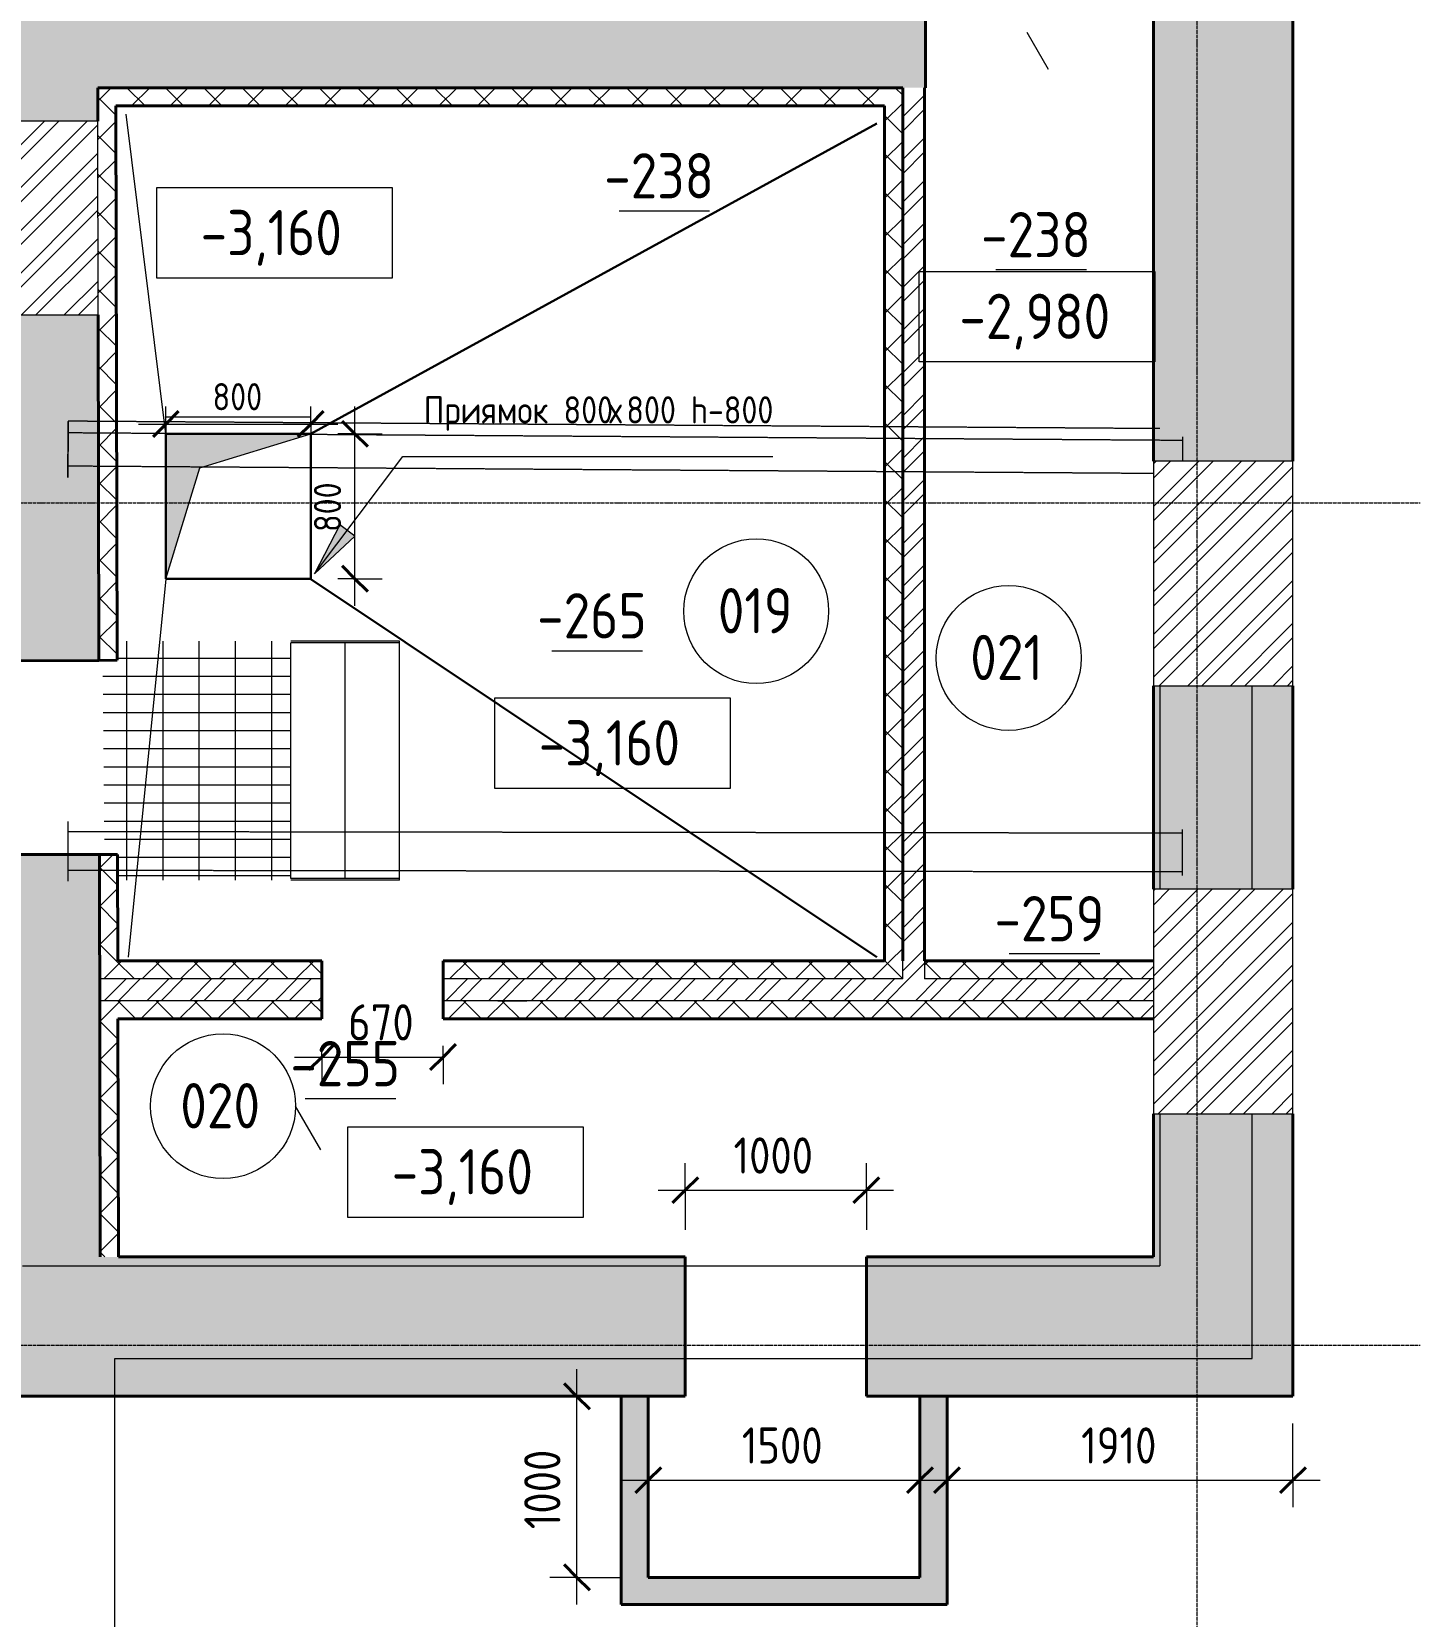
# Model space of a CAD drawing. Header units: millimetres. Extents: x -11886 to 71589, y -4690 to 48120.
# Drawn here: x 49475 to 57142, y 7110 to 15858 of the extents above; entities that cross this region are included whole.
import ezdxf

# ---------------------------------------------------------------- set-up
doc = ezdxf.new("R2010")
doc.units = ezdxf.units.MM
doc.linetypes.add('ADSK_Линия сетки', pattern=[25, 20, -2.5, 0, -2.5])
doc.linetypes.add('ADSK_Сверху', pattern=[4.5, 3, -1.5])
for name, color, linetype, lineweight in [('Аннотация', 7, 'Continuous', 20), ('Каркас', 7, 'Continuous', 18), ('Лестницы', 7, 'Continuous', 18), ('Марки', 7, 'Continuous', 20), ('Марки помещений', 7, 'Continuous', 20), ('Оси', 7, 'Continuous', 9), ('Отметки', 7, 'Continuous', 9), ('Перекрытие штриховка', 7, 'Continuous', 18), ('Размеры', 7, 'Continuous', 9), ('Размеры-100', 7, 'Continuous', 9), ('Стены внутренние', 250, 'Continuous', 18), ('Стены наружные', 250, 'Continuous', 18), ('Стены штриховка', 250, 'Continuous', 18), ('Узлы', 7, 'Continuous', 18)]:
    doc.layers.add(name, color=color, linetype=linetype, lineweight=lineweight)
doc.layers.add('Линии', color=7, linetype='Continuous', lineweight=9, true_color=0x00a600)
doc.styles.add('GOST Common_1', font='GOST_Common.ttf', dxfattribs={"width": 0.9, "height": 250})
doc.styles.add('GOST Common_2', font='GOST_Common.ttf', dxfattribs={"width": 0.9, "height": 200})
doc.styles.add('GOST Common_3', font='GOST_Common.ttf', dxfattribs={"width": 0.9, "height": 150})
doc.dimstyles.new('ADSK_Основной_1_5_мм_Синий', dxfattribs={"dimscale": 304.8, "dimtxt": 150.857249, "dimasz": 0.463911, "dimexe": 0.492126, "dimexo": 0.492126, "dimgap": 0.098425, "dimtad": 1, "dimdec": 0, "dimdsep": 46, "dimtxsty": 'GOST Common_3', "dimblk1": 'OBLIQUE', "dimblk2": 'OBLIQUE', "dimsah": 1, "dimcen": 0.09, "dimdle": 0.492126, "dimazin": 2, "dimtfac": 1, "dimtdec": 4, "dimtix": 1, "dimtmove": 0, "dimatfit": 3, "dimfxl": 1, "dimtvp": 1, "dimtolj": 1, "dimtzin": 0, "dimlwd": 20, "dimlwe": 20, "dimarcsym": 2})
doc.dimstyles.new('ADSK_Основной_2_мм_Округление_до_1_мм', dxfattribs={"dimscale": 304.8, "dimtxt": 201.142999, "dimasz": 0.463911, "dimexe": 0.492126, "dimexo": 0.492126, "dimgap": 0.098425, "dimtad": 1, "dimdec": 0, "dimdsep": 46, "dimtxsty": 'GOST Common_2', "dimblk1": 'OBLIQUE', "dimblk2": 'OBLIQUE', "dimsah": 1, "dimcen": 0.09, "dimdle": 0.492126, "dimazin": 2, "dimtfac": 1, "dimtdec": 4, "dimtix": 1, "dimtmove": 0, "dimatfit": 3, "dimfxl": 1, "dimtvp": 1, "dimtolj": 1, "dimtzin": 0, "dimlwd": 20, "dimlwe": 20, "dimarcsym": 2})
pattern_1 = [(45, (0, 0), (-106.066, 106.066), []), (135, (0, 0), (-106.066, -106.066), [])]
pattern_2 = [(45, (0, 0), (-117.8655, 117.8655), []), (45, (78.58, 0), (-117.8655, 117.8655), [])]

# ---------------------------------------------------------------- blocks, each defined once
blk = doc.blocks.new('Балки подвала1 - Балки подвала-787333-00 План подвала кладочный')
at = {"layer": 'Каркас', "color": 253, "linetype": 'ADSK_Сверху', "true_color": 0xb2b2b2}
blk.add_line((49674.1, 13397), (49676.2, 13707.9), dxfattribs=at)
at = {"layer": 'Каркас', "color": 253, "linetype": 'ADSK_Сверху', "true_color": 0xaaaaaa}
for p, q in [((49676.2, 13707.9), (49675.7, 13643.3)), ((55703.9, 13666.8), (49676.2, 13707.9)), ((49675.7, 13643.3), (49674.5, 13461.5)), ((55831.2, 13601.4), (49675.7, 13643.3)), ((55830.4, 13487.1), (55831.2, 13601.4)), ((55831.2, 13601.4), (55831.4, 13622.6)), ((49674.5, 13461.5), (49674.1, 13397)), ((49674.5, 13461.5), (55668.7, 13420.7)), ((49673.9, 11498.5), (49673.8, 11441.2)), ((49673.8, 11441.2), (49673.5, 11229.3)), ((55829.4, 11433.1), (49673.8, 11441.2)), ((55829.1, 11221.2), (55829.4, 11433.1)), ((55829.4, 11433.1), (55829.4, 11454.3)), ((49673.5, 11229.3), (49673.4, 11169.3)), ((49673.5, 11229.3), (55829.1, 11221.2)), ((55829.1, 11200.1), (55829.1, 11221.2))]:
    blk.add_line(p, q, dxfattribs=at)
blk = doc.blocks.new('ADSK_Марка_Помещение_ОдноЗначение - Номер-247393-00 План подвала кладочный')
at = {"layer": 'Марки помещений'}
blk.add_circle((0, 0), 4, dxfattribs=at)
blk = doc.blocks.new('ADSK_Марка_Перекрытие - Отметка низа-2041711-00 План подвала кладочный')
at = {"layer": 'Марки'}
blk.add_line((-2.5, 0), (2.5, 0), dxfattribs=at)
blk = doc.blocks.new('Высотные отметки - Рамка-5093-00 План подвала кладочный')
at = {"layer": 'Аннотация'}
for p, q in [((-6.5, 0), (-6.5, 5)), ((-6.5, 5), (6.5, 5)), ((6.5, 5), (6.5, 0)), ((6.5, 0), (-6.5, 0))]:
    blk.add_line(p, q, dxfattribs=at)
blk = doc.blocks.new('DIMBLOCK32-00 План подвала кладочный')
at = {"layer": 'Размеры-100', "lineweight": 20, "transparency": 16777216}
for p, q in [((51259, 12688.2), (51259, 13788.2)), ((51259, 13638.2), (51165.1, 13638.2)), ((51259, 13638.2), (51409, 13638.2)), ((51259, 12838.2), (51165.1, 12838.2)), ((51259, 12838.2), (51409, 12838.2))]:
    blk.add_line(p, q, dxfattribs=at)
at = {"layer": 'Размеры-100', "lineweight": 40, "transparency": 16777216}
for p, q in [((51259, 13638.2), (51188.3, 13708.9)), ((51259, 13638.2), (51329.7, 13567.5)), ((51259, 12838.2), (51188.3, 12908.9)), ((51259, 12838.2), (51329.7, 12767.5))]:
    blk.add_line(p, q, dxfattribs=at)
at = {"layer": 'Размеры-100', "color": 0, "lineweight": 20, "transparency": 16777216, "insert": (51033, 13096.3), "char_height": 150, "width": 340.579, "attachment_point": 1, "rotation": 90, "line_spacing_factor": 1.022761, "style": 'GOST Common_3'}
blk.add_mtext('800', dxfattribs=at)
blk = doc.blocks.new('_Oblique')
at = {"color": 0, "linetype": 'ByBlock', "lineweight": -2}
blk.add_line((-0.5, -0.5), (0.5, 0.5), dxfattribs=at)
blk = doc.blocks.new('DIMBLOCK33-00 План подвала кладочный')
at = {"layer": 'Размеры-100', "lineweight": 20, "transparency": 16777216}
for p, q in [((50215.1, 13692), (50215.1, 13788.2)), ((51015.1, 13692), (51015.1, 13788.2)), ((50065.1, 13692), (51165.1, 13692)), ((50215.1, 13692), (50215.1, 13542)), ((51015.1, 13692), (51015.1, 13542))]:
    blk.add_line(p, q, dxfattribs=at)
at = {"layer": 'Размеры-100', "lineweight": 40, "transparency": 16777216}
for p, q in [((50215.1, 13692), (50285.8, 13762.7)), ((51015.1, 13692), (51085.8, 13762.7)), ((50215.1, 13692), (50144.4, 13621.3)), ((51015.1, 13692), (50944.4, 13621.3))]:
    blk.add_line(p, q, dxfattribs=at)
at = {"layer": 'Размеры-100', "color": 0, "lineweight": 20, "transparency": 16777216, "insert": (50473.2, 13918.1), "char_height": 150, "width": 340.579, "attachment_point": 1, "line_spacing_factor": 1.022761, "style": 'GOST Common_3'}
blk.add_mtext('800', dxfattribs=at)
blk = doc.blocks.new('DIMBLOCK36-00 План подвала кладочный')
at = {"layer": 'Размеры-100', "lineweight": 40, "transparency": 16777216}
for p, q in [((51075.8, 10197.3), (51146.5, 10268)), ((51745.8, 10197.3), (51816.5, 10268)), ((51075.8, 10197.3), (51005.1, 10126.6)), ((51745.8, 10197.3), (51675.1, 10126.6))]:
    blk.add_line(p, q, dxfattribs=at)
at = {"layer": 'Размеры-100', "lineweight": 20, "transparency": 16777216}
for p, q in [((51075.8, 10197.3), (51075.8, 10258.4)), ((51745.8, 10197.3), (51745.8, 10258.4)), ((50925.8, 10197.3), (51745.8, 10197.3)), ((51075.8, 10197.3), (51075.8, 10047.3)), ((51745.8, 10197.3), (51745.8, 10047.3))]:
    blk.add_line(p, q, dxfattribs=at)
at = {"layer": 'Размеры-100', "color": 0, "lineweight": 20, "transparency": 16777216, "insert": (51221.6, 10488.7), "char_height": 200, "width": 454.106, "attachment_point": 1, "line_spacing_factor": 1.022761, "style": 'GOST Common_2'}
blk.add_mtext('670', dxfattribs=at)
blk = doc.blocks.new('DIMBLOCK178-00 План подвала кладочный')
at = {"layer": 'Размеры-100', "lineweight": 20, "transparency": 16777216}
for p, q in [((53083.4, 9462.4), (53083.4, 9612.4)), ((54083.4, 9462.4), (54083.4, 9612.4)), ((52933.4, 9462.4), (54233.4, 9462.4)), ((53083.4, 9462.4), (53083.4, 9244.2)), ((54083.4, 9462.4), (54083.4, 9244.2))]:
    blk.add_line(p, q, dxfattribs=at)
at = {"layer": 'Размеры-100', "lineweight": 40, "transparency": 16777216}
for p, q in [((53083.4, 9462.4), (53012.7, 9391.7)), ((53083.4, 9462.4), (53154.1, 9533.1)), ((54083.4, 9462.4), (54012.7, 9391.7)), ((54083.4, 9462.4), (54154.1, 9533.1))]:
    blk.add_line(p, q, dxfattribs=at)
at = {"layer": 'Размеры-100', "color": 0, "lineweight": 20, "transparency": 16777216, "insert": (53349.8, 9753.8), "char_height": 200, "width": 560.473, "attachment_point": 1, "line_spacing_factor": 1.022761, "style": 'GOST Common_2'}
blk.add_mtext('1000', dxfattribs=at)
blk = doc.blocks.new('DIMBLOCK195-00 План подвала кладочный')
at = {"layer": 'Размеры-100', "lineweight": 20, "transparency": 16777216}
for p, q in [((52878.8, 7861.4), (52878.8, 8011.4)), ((54378.8, 7861.4), (54378.8, 8011.4)), ((52728.8, 7861.4), (54528.8, 7861.4)), ((52878.8, 7861.4), (52878.8, 7811.4)), ((54378.8, 7861.4), (54378.8, 7811.4))]:
    blk.add_line(p, q, dxfattribs=at)
at = {"layer": 'Размеры-100', "lineweight": 40, "transparency": 16777216}
for p, q in [((52878.8, 7861.4), (52949.5, 7932.1)), ((54378.8, 7861.4), (54449.5, 7932.1)), ((52878.8, 7861.4), (52808.1, 7790.7)), ((54378.8, 7861.4), (54308.1, 7790.7))]:
    blk.add_line(p, q, dxfattribs=at)
at = {"layer": 'Размеры-100', "color": 0, "lineweight": 20, "transparency": 16777216, "insert": (53395.3, 8152.8), "char_height": 200, "width": 560.473, "attachment_point": 1, "line_spacing_factor": 1.022761, "style": 'GOST Common_2'}
blk.add_mtext('1500', dxfattribs=at)
blk = doc.blocks.new('DIMBLOCK196-00 План подвала кладочный')
at = {"layer": 'Размеры-100', "lineweight": 20, "transparency": 16777216}
for p, q in [((56438.7, 7861.4), (56438.7, 8174.2)), ((54528.8, 7861.4), (54528.8, 8011.4)), ((54378.8, 7861.4), (56588.7, 7861.4)), ((54528.8, 7861.4), (54528.8, 7811.4)), ((56438.7, 7861.4), (56438.7, 7711.4))]:
    blk.add_line(p, q, dxfattribs=at)
at = {"layer": 'Размеры-100', "lineweight": 40, "transparency": 16777216}
for p, q in [((54528.8, 7861.4), (54599.5, 7932.1)), ((56438.7, 7861.4), (56509.4, 7932.1)), ((54528.8, 7861.4), (54458.1, 7790.7)), ((56438.7, 7861.4), (56368, 7790.7))]:
    blk.add_line(p, q, dxfattribs=at)
at = {"layer": 'Размеры-100', "color": 0, "lineweight": 20, "transparency": 16777216, "insert": (55269, 8152.8), "char_height": 200, "width": 515.472, "attachment_point": 1, "line_spacing_factor": 1.022761, "style": 'GOST Common_2'}
blk.add_mtext('1910', dxfattribs=at)
blk = doc.blocks.new('DIMBLOCK197-00 План подвала кладочный')
at = {"layer": 'Размеры-100', "lineweight": 20, "transparency": 16777216}
for p, q in [((52485.3, 7174.2), (52485.3, 8474.2)), ((52485.3, 8324.2), (52335.3, 8324.2)), ((52485.3, 8324.2), (52535.3, 8324.2)), ((52485.3, 7324.2), (52335.3, 7324.2)), ((52485.3, 7324.2), (52728.8, 7324.2))]:
    blk.add_line(p, q, dxfattribs=at)
at = {"layer": 'Размеры-100', "lineweight": 40, "transparency": 16777216}
for p, q in [((52485.3, 8324.2), (52414.6, 8394.9)), ((52485.3, 8324.2), (52556, 8253.5)), ((52485.3, 7324.2), (52414.6, 7394.9)), ((52485.3, 7324.2), (52556, 7253.5))]:
    blk.add_line(p, q, dxfattribs=at)
at = {"layer": 'Размеры-100', "color": 0, "lineweight": 20, "transparency": 16777216, "insert": (52193.9, 7590.7), "char_height": 200, "width": 560.473, "attachment_point": 1, "rotation": 90, "line_spacing_factor": 1.022761, "style": 'GOST Common_2'}
blk.add_mtext('1000', dxfattribs=at)

msp = doc.modelspace()

# ---------------------------------------------------------------- hatches: boundary and pattern name
at = {"layer": 'Аннотация', "lineweight": 9, "true_color": 0x000080}
msp.add_hatch(color=176, dxfattribs=at).paths.add_polyline_path([(51036.89, 12864.64), (51259.6, 13072.49), (51175.08, 13136.12)])
at = {"layer": 'Перекрытие штриховка', "lineweight": 9}
h = msp.add_hatch(dxfattribs=at)
h.set_pattern_fill('FP_3', color=256, style=0, pattern_type=2)
h.set_pattern_definition([(0, (0, 0), (0, 100), []), (90, (0, 0), (-200, 1e-14), [])])
h.paths.add_polyline_path([(50906.12, 11173.43), (50906.12, 12493.43), (49945.79, 12493.43), (49946.02, 12387.73), (49866.91, 12387.52), (49875.83, 11470.94), (49875.83, 11315.88), (49948.27, 11316.03), (49949.51, 11173.43)])
at = {"layer": 'Стены внутренние', "true_color": 0xc0c0c0}
h = msp.add_hatch(color=9, dxfattribs=at)
h.paths.add_polyline_path([(49731.41, 9094.22), (49852.95, 9094.22), (49848.27, 11316.17), (49338.27, 11315.09), (49342.95, 9094.22)])
h.paths.add_polyline_path([(49336.02, 12385.09), (49846.02, 12386.16), (49842, 14294.79), (49332, 14294.79), (49335.61, 12577.69)])
h.paths.add_polyline_path([(49810.11, 15364.79), (49839.75, 15364.79), (49829.56, 20207.32), (49319.56, 20207.32), (49329.75, 15364.79), (49758.6, 15364.79)])
msp.add_hatch(color=9, dxfattribs=at).paths.add_polyline_path([(54284.14, 15548.64), (54408.73, 15548.64), (54408.73, 15928.64), (49838.56, 15928.64), (49839.36, 15548.64), (54272.52, 15548.64)])
at = {"layer": 'Стены внутренние', "lineweight": 9}
h = msp.add_hatch(dxfattribs=at)
h.set_pattern_fill('FP_2', color=256, style=0, pattern_type=2)
h.set_pattern_definition(pattern_1)
h.paths.add_polyline_path([(49849.72, 10728.36), (49949.51, 10728.36), (49948.27, 11316.03), (49848.27, 11315.82), (49849.51, 10728.36)])
h.paths.add_polyline_path([(49846.02, 12387.52), (49946.02, 12387.73), (49939.36, 15548.64), (49839.36, 15548.64), (49845.08, 12833.65)])
h = msp.add_hatch(dxfattribs=at)
h.set_pattern_fill('FP_2', color=256, style=0, pattern_type=2)
h.set_pattern_definition(pattern_1)
h.paths.add_polyline_path([(53981.39, 15448.64), (54184.14, 15448.64), (54184.14, 15548.64), (49939.36, 15548.64), (49939.57, 15448.64), (52979.57, 15448.64)])
h = msp.add_hatch(dxfattribs=at)
h.set_pattern_fill('FP_2', color=256, style=0, pattern_type=2)
h.set_pattern_definition(pattern_1)
h.paths.add_polyline_path([(54284.14, 10728.36), (54284.14, 15548.64), (54184.14, 15548.64), (54184.14, 10728.36), (54272.52, 10728.36)])
h = msp.add_hatch(dxfattribs=at)
h.set_pattern_fill('FP_1', color=256, style=0, pattern_type=2)
h.set_pattern_definition(pattern_2)
h.paths.add_polyline_path([(54404.14, 10628.36), (54404.14, 15548.64), (54284.14, 15548.64), (54284.14, 10628.36)])
h = msp.add_hatch(dxfattribs=at)
h.set_pattern_fill('FP_2', color=256, style=0, pattern_type=2)
h.set_pattern_definition(pattern_1)
h.paths.add_polyline_path([(49849.72, 10628.36), (51075.83, 10628.36), (51075.83, 10728.36), (49849.51, 10728.36), (49849.54, 10710.96)])
h.paths.add_polyline_path([(55668.73, 10628.36), (55668.73, 10728.36), (54404.14, 10728.36), (54404.14, 10628.36), (55665.45, 10628.36)])
h.paths.add_polyline_path([(54267.69, 10628.36), (54284.14, 10628.36), (54284.14, 10728.36), (51745.83, 10728.36), (51745.83, 10628.36), (54265.39, 10628.36)])
h = msp.add_hatch(dxfattribs=at)
h.set_pattern_fill('FP_1', color=256, style=0, pattern_type=2)
h.set_pattern_definition(pattern_2)
h.paths.add_polyline_path([(55668.73, 10508.36), (55668.73, 10628.36), (51745.83, 10628.36), (51745.83, 10508.36), (55665.45, 10508.36)])
h.paths.add_polyline_path([(49852.95, 10508.36), (51075.83, 10508.36), (51075.83, 10628.36), (49849.72, 10628.36), (49849.97, 10508.36)])
h = msp.add_hatch(dxfattribs=at)
h.set_pattern_fill('FP_2', color=256, style=0, pattern_type=2)
h.set_pattern_definition(pattern_1)
h.paths.add_polyline_path([(55668.73, 10408.36), (55668.73, 10508.36), (51745.83, 10508.36), (51745.83, 10408.36), (55665.45, 10408.36)])
h.paths.add_polyline_path([(49850.18, 10408.36), (51075.83, 10408.36), (51075.83, 10508.36), (49849.97, 10508.36)])
h = msp.add_hatch(dxfattribs=at)
h.set_pattern_fill('FP_2', color=256, style=0, pattern_type=2)
h.set_pattern_definition(pattern_1)
h.paths.add_polyline_path([(49871.23, 9094.22), (49952.95, 9094.22), (49950.18, 10408.36), (49850.18, 10408.36), (49852.95, 9094.22)])
at = {"layer": 'Стены наружные', "true_color": 0xc0c0c0}
h = msp.add_hatch(color=9, dxfattribs=at)
h.paths.add_polyline_path([(56438.73, 8324.22), (56438.73, 9883.82), (55668.73, 9883.82), (55668.73, 8324.22)])
h.paths.add_polyline_path([(56438.73, 11123.82), (56438.73, 12247.12), (55668.73, 12247.12), (55668.73, 11123.82)])
h.paths.add_polyline_path([(55668.73, 13487.12), (56438.73, 13487.12), (56438.73, 18453.75), (55668.73, 18453.75), (55668.73, 14956.34)])
h.paths.add_polyline_path([(55668.73, 19523.75), (56438.73, 19523.98), (56438.73, 20592.32), (56132.85, 20592.32), (56134.52, 20207.32), (55668.73, 20207.32), (55668.73, 19523.95)])
h = msp.add_hatch(color=9, dxfattribs=at)
h.paths.add_polyline_path([(53083.37, 8324.22), (53083.37, 9094.22), (49024.39, 9094.22), (49024.39, 8324.22), (51104.64, 8324.22)])
h.paths.add_polyline_path([(54414.31, 8324.22), (55668.73, 8324.22), (55668.73, 9094.22), (54083.37, 9094.22), (54083.37, 8324.22), (54268.65, 8324.22)])
for points in [[(52728.83, 7324.22), (52878.83, 7324.22), (52878.83, 8324.22), (52728.83, 8324.22)], [(54528.83, 7174.22), (54528.83, 8324.22), (54378.83, 8324.22), (54378.83, 7174.22), (54423, 7174.22)], [(54268.65, 7174.22), (54378.83, 7174.22), (54378.83, 7324.22), (52728.83, 7324.22), (52728.83, 7174.22), (54267.82, 7174.22)]]:
    msp.add_hatch(color=9, dxfattribs=at).paths.add_polyline_path(points)
at = {"layer": 'Узлы', "lineweight": 9}
h = msp.add_hatch(dxfattribs=at)
h.set_pattern_fill('FP_6', color=256, style=0, pattern_type=2)
h.set_pattern_definition([(45, (0, 0), (-117.8662, 117.8662), []), (45, (78.58, 0), (-117.8662, 117.8662), [])])
h.paths.add_polyline_path([(56295.81, 9883.82), (56438.73, 9883.82), (56438.73, 11123.82), (55668.73, 11123.82), (55668.73, 9883.82), (56280.81, 9883.82)])
h.paths.add_polyline_path([(56438.73, 12247.12), (56438.73, 13487.12), (55668.73, 13487.12), (55668.73, 12247.12), (56371.22, 12247.12)])
h.paths.add_polyline_path([(49332, 14294.79), (49842, 14294.79), (49839.14, 15364.79), (49329.75, 15364.79), (49331.89, 14347.12)])
h.paths.add_polyline_path([(42719.75, 14525.63), (42719.75, 15724.63), (42209.75, 15724.63), (42209.75, 14525.63)])
at = {"layer": 'Узлы', "true_color": 0x0000ff, "transparency": 33554560}
msp.add_hatch(color=5, dxfattribs=at).paths.add_polyline_path([(50215.11, 12838.18), (50402.23, 13450.21), (51015.11, 13638.18), (50215.11, 13638.18), (50215.11, 13450.21)])

# ---------------------------------------------------------------- linework, layer by layer
at = {"layer": 'Аннотация', "lineweight": 9}
msp.add_line((55088.32, 15649.07), (54970.28, 15854.57), dxfattribs=at)
at = {"layer": 'Аннотация', "color": 176, "lineweight": 9, "true_color": 0x000080}
for p, q in [((51036.89, 12864.64), (51524.63, 13512.45)), ((51524.63, 13512.45), (51597.02, 13512.45)), ((51597.02, 13512.45), (53567.5, 13512.45)), ((51175.08, 13136.12), (51036.89, 12864.64)), ((51259.6, 13072.49), (51175.08, 13136.12)), ((51036.89, 12864.64), (51259.6, 13072.49))]:
    msp.add_line(p, q, dxfattribs=at)
at = {"layer": 'Лестницы'}
for p, q in [((51506.12, 12493.43), (50906.12, 12493.43)), ((51206.12, 12483.43), (50906.12, 12483.43)), ((50906.12, 11183.43), (50906.12, 12483.43)), ((51506.12, 12483.43), (51206.12, 12483.43)), ((51206.12, 11183.43), (51206.12, 12483.43)), ((51206.12, 11183.43), (51206.12, 12483.43)), ((51506.12, 12483.43), (51506.12, 12493.43)), ((51506.12, 11183.43), (51506.12, 12483.43)), ((51506.12, 11183.43), (51506.12, 12483.43)), ((51206.12, 11183.43), (50906.12, 11183.43)), ((51506.12, 11173.43), (50906.12, 11173.43)), ((51506.12, 11183.43), (51206.12, 11183.43)), ((51506.12, 11173.43), (51506.12, 11183.43))]:
    msp.add_line(p, q, dxfattribs=at)
at = {"layer": 'Линии', "color": 18, "lineweight": 18, "true_color": 0x000000}
for p, q in [((50215.11, 13638.18), (49996.9, 15403.09)), ((49839.75, 15364.79), (49329.75, 15364.79)), ((49842, 14294.79), (49839.75, 15364.79)), ((49332, 14294.79), (49842, 14294.79)), ((51015.11, 13730.33), (50215.11, 13730.33)), ((51015.11, 13638.18), (50215.11, 13638.18)), ((50215.11, 13638.18), (50215.11, 12838.18)), ((50402.23, 13450.21), (51015.11, 13638.18)), ((56438.73, 13487.12), (55668.73, 13487.12)), ((55668.73, 13487.12), (55668.73, 12247.12)), ((56438.73, 12247.12), (56438.73, 13487.12)), ((50215.11, 12838.18), (50402.23, 13450.21)), ((50215.11, 12838.18), (50007.83, 10748.36)), ((55668.73, 12247.12), (56438.73, 12247.12)), ((56438.73, 11123.82), (55668.73, 11123.82)), ((55668.73, 11123.82), (55668.73, 9883.82)), ((56438.73, 9883.82), (56438.73, 11123.82)), ((52048.24, 10508.36), (52208.24, 10508.36)), ((55668.73, 9883.82), (56438.73, 9883.82))]:
    msp.add_line(p, q, dxfattribs=at)
at = {"layer": 'Линии', "color": 18, "lineweight": 30, "true_color": 0x000000}
for p, q in [((51015.11, 13638.18), (54140.52, 15350.74)), ((50215.11, 13638.18), (50215.11, 12838.18)), ((51015.11, 13638.18), (50215.11, 13638.18)), ((51015.11, 12838.18), (51015.11, 13638.18)), ((50215.11, 12838.18), (51015.11, 12838.18)), ((51015.11, 12835.34), (54140.52, 10748.36))]:
    msp.add_line(p, q, dxfattribs=at)
at = {"layer": 'Марки помещений'}
msp.add_line((51071.65, 9685.29), (50931.13, 9926.02), dxfattribs=at)
at = {"layer": 'Оси', "linetype": 'ADSK_Линия сетки'}
for p, q in [((55909.91, -3354.68), (55909.91, 44534.79)), ((-11086.22, 13256.79), (57141.72, 13256.79)), ((-11086.22, 8606.79), (57141.72, 8606.79))]:
    msp.add_line(p, q, dxfattribs=at)
at = {"layer": 'Стены внутренние', "lineweight": 40}
for p, q in [((54408.73, 15548.64), (54408.73, 15928.64)), ((49839.36, 15548.64), (54284.14, 15548.64)), ((49839.75, 15364.79), (49839.36, 15548.64)), ((54284.14, 10728.36), (54284.14, 15548.64)), ((54404.14, 15548.64), (54408.73, 15548.64)), ((54404.14, 10728.36), (54404.14, 15548.64)), ((49946.02, 12387.73), (49939.57, 15448.64)), ((49939.57, 15448.64), (54184.14, 15448.64)), ((54184.14, 15448.64), (54184.14, 10728.36)), ((49842, 14294.79), (49846.02, 12386.16)), ((49336.02, 12385.09), (49846.02, 12386.16)), ((49846.02, 12387.52), (49946.02, 12387.73)), ((49848.27, 11316.17), (49338.27, 11315.09)), ((49848.27, 11316.17), (49852.95, 9094.22)), ((49948.27, 11316.03), (49848.27, 11315.82)), ((49949.51, 10728.36), (49948.27, 11316.03)), ((51075.83, 10728.36), (49949.51, 10728.36)), ((51075.83, 10408.36), (51075.83, 10728.36)), ((54184.14, 10728.36), (51745.83, 10728.36)), ((51745.83, 10728.36), (51745.83, 10408.36)), ((55668.73, 10728.36), (54404.14, 10728.36)), ((49950.18, 10408.36), (51075.83, 10408.36)), ((49952.95, 9094.22), (49950.18, 10408.36)), ((51745.83, 10408.36), (55668.73, 10408.36))]:
    msp.add_line(p, q, dxfattribs=at)
at = {"layer": 'Стены наружные', "lineweight": 40}
for p, q in [((55668.73, 18453.75), (55668.73, 13487.12)), ((56438.73, 13487.12), (56438.73, 18453.75)), ((55668.73, 12247.12), (55668.73, 11123.82)), ((56438.73, 11123.82), (56438.73, 12247.12)), ((55668.73, 9883.82), (55668.73, 9094.22)), ((56438.73, 8324.22), (56438.73, 9883.82)), ((53083.37, 9094.22), (49952.95, 9094.22)), ((53083.37, 8324.22), (53083.37, 9094.22)), ((55668.73, 9094.22), (54083.37, 9094.22)), ((54083.37, 9094.22), (54083.37, 8324.22)), ((49024.39, 8324.22), (53083.37, 8324.22)), ((52728.83, 8324.22), (52728.83, 7174.22)), ((52878.83, 7324.22), (52878.83, 8324.22)), ((54083.37, 8324.22), (56438.73, 8324.22)), ((54378.83, 8324.22), (54378.83, 7324.22)), ((54528.83, 7174.22), (54528.83, 8324.22)), ((54378.83, 7324.22), (52878.83, 7324.22)), ((52728.83, 7174.22), (54528.83, 7174.22))]:
    msp.add_line(p, q, dxfattribs=at)
at = {"layer": 'Стены наружные', "color": 253, "linetype": 'ADSK_Сверху', "true_color": 0xaaaaaa}
for p, q in [((55703.95, 12247.12), (55703.95, 11123.82)), ((56213.95, 11123.82), (56213.95, 12247.12)), ((55703.95, 9883.82), (55703.95, 9042.3)), ((56213.95, 8532.3), (56213.95, 9883.82)), ((55703.95, 9042.3), (49423.4, 9042.3)), ((49933.4, 3635.32), (49933.4, 8532.3)), ((49933.4, 8532.3), (56213.95, 8532.3))]:
    msp.add_line(p, q, dxfattribs=at)
at = {"layer": 'Стены штриховка'}
for p, q in [((54284.14, 10628.36), (54284.14, 10728.36)), ((54404.14, 10728.36), (54404.14, 10628.36)), ((51075.83, 10628.36), (49849.72, 10628.36)), ((54284.14, 10628.36), (51745.83, 10628.36)), ((55668.73, 10628.36), (54404.14, 10628.36)), ((51075.83, 10508.36), (49849.97, 10508.36)), ((55668.73, 10508.36), (51745.83, 10508.36))]:
    msp.add_line(p, q, dxfattribs=at)

# ---------------------------------------------------------------- block references
at = {"layer": 'Каркас', "color": 253, "linetype": 'ADSK_Сверху', "true_color": 0xaaaaaa}
msp.add_blockref('Балки подвала1 - Балки подвала-787333-00 План подвала кладочный', (0, 0), dxfattribs=at)
at = {"layer": 'Марки', "xscale": 99.99999999999993, "yscale": 99.99999999999993, "zscale": 99.99999999999993}
for p in [(52967.74, 14869.93), (55048.62, 14544.94), (52597.37, 12440.7), (55122.29, 10768.65), (51234.63, 9968.41)]:
    msp.add_blockref('ADSK_Марка_Перекрытие - Отметка низа-2041711-00 План подвала кладочный', p, dxfattribs=at)
at = {"layer": 'Марки помещений', "xscale": 99.99999999999993, "yscale": 99.99999999999993, "zscale": 99.99999999999993}
for p in [(53474.98, 12658.88), (54869.02, 12400.83), (50531.13, 9926.02)]:
    msp.add_blockref('ADSK_Марка_Помещение_ОдноЗначение - Номер-247393-00 План подвала кладочный', p, dxfattribs=at)
at = {"layer": 'Отметки', "lineweight": 20, "xscale": 99.99999999999993, "yscale": 99.99999999999993, "zscale": 99.99999999999993}
for p in [(50814.6, 14497.35), (55025.24, 14035.12), (52681.3, 11680.28), (51869.47, 9312.38)]:
    msp.add_blockref('Высотные отметки - Рамка-5093-00 План подвала кладочный', p, dxfattribs=at)

# ---------------------------------------------------------------- texts
at = {"layer": 'Аннотация', "color": 176, "lineweight": 9, "true_color": 0x000080, "char_height": 150, "attachment_point": 1, "style": 'GOST Common_3'}
for s, insert, width in [('Приямок', (51638.69, 13845.42), 836.9617), (' 800', (52329.25, 13845.42), 404.0505), ('800 h-800', (52757.88, 13845.42), 981.2655), ('\\fGOST Common|b0|i0|c204|p34|;\\W.9;х', (52662.63, 13845.42), 115.443)]:
    msp.add_mtext(s, dxfattribs=dict(at, insert=insert, width=width))
at = {"layer": 'Марки', "lineweight": 9, "char_height": 250, "width": 779.2402, "attachment_point": 1, "style": 'GOST Common_1'}
for s, insert in [('-238', (52635.81, 15187.77)), ('-238', (54716.69, 14862.78)), ('-265', (52265.44, 12758.54)), ('-259', (54790.36, 11086.49)), ('-255', (50902.7, 10286.25))]:
    msp.add_mtext(s, dxfattribs=dict(at, insert=insert))
at = {"layer": 'Марки помещений', "lineweight": 9, "char_height": 250, "attachment_point": 1, "style": 'GOST Common_1'}
for s, insert, width in [('019', (53262.57, 12786.6), 526.7087), ('021', (54656.62, 12528.56), 526.7087), ('020', (50294.87, 10053.74), 584.4302)]:
    msp.add_mtext(s, dxfattribs=dict(at, insert=insert, width=width))
at = {"layer": 'Отметки', "lineweight": 20, "char_height": 250, "attachment_point": 1, "line_spacing_factor": 1.022761, "style": 'GOST Common_1'}
for s, insert, width in [('-3,160', (50407.29, 14874.06), 977.5323), ('-2,980', (54596.56, 14411.82), 1028.8226), ('-3,160', (52273.99, 12056.98), 977.5323), ('-3,160', (51462.16, 9689.09), 977.5323)]:
    msp.add_mtext(s, dxfattribs=dict(at, insert=insert, width=width))

# ---------------------------------------------------------------- dimensions: what is measured, and where the dimension line sits
at = {"layer": 'Размеры', "lineweight": 20}
for base, p1, p2, dimstyle, override, picture, middle in [((51015.11, 13692.04), (50215.11, 13638.18), (51015.11, 13638.18), 'ADSK_Основной_1_5_мм_Синий', {"dimpost": '<>', "dimfxl": 800}, 'DIMBLOCK33-00 План подвала кладочный', (50615.11, 13797.04)), ((51745.83, 10197.32), (51075.83, 10408.36), (51745.83, 10408.36), 'ADSK_Основной_2_мм_Округление_до_1_мм', {"dimpost": '<>', "dimfxl": 670}, 'DIMBLOCK36-00 План подвала кладочный', (51410.83, 10327.32)), ((54083.37, 9462.39), (53083.37, 9094.22), (54083.37, 9094.22), 'ADSK_Основной_2_мм_Округление_до_1_мм', {"dimpost": '<>', "dimfxl": 1000}, 'DIMBLOCK178-00 План подвала кладочный', (53583.37, 9592.39)), ((56438.73, 7861.44), (54528.83, 7961.43), (56438.73, 8324.22), 'ADSK_Основной_2_мм_Округление_до_1_мм', {"dimpost": '<>', "dimfxl": 1944.051004}, 'DIMBLOCK196-00 План подвала кладочный', (55483.78, 7991.44)), ((54378.83, 7861.44), (52878.83, 7961.43), (54378.83, 7961.43), 'ADSK_Основной_2_мм_Округление_до_1_мм', {"dimpost": '<>', "dimfxl": 1500}, 'DIMBLOCK195-00 План подвала кладочный', (53628.83, 7991.44))]:
    dim = msp.add_linear_dim(base=base, p1=p1, p2=p2, dimstyle=dimstyle, override=override, dxfattribs=at)
    dim.commit()
    dim.dimension.update_dxf_attribs({"geometry": picture, "text_midpoint": middle})
for base, p1, p2, dimstyle, override, picture, middle in [((51259.04, 13638.18), (51015.11, 12838.18), (51015.11, 13638.18), 'ADSK_Основной_1_5_мм_Синий', {"dimpost": '<>', "dimfxl": 800}, 'DIMBLOCK32-00 План подвала кладочный', (51154.04, 13238.18)), ((52485.3, 8324.22), (52878.83, 7324.22), (52385.31, 8324.22), 'ADSK_Основной_2_мм_Округление_до_1_мм', {"dimpost": '<>', "dimfxl": 1115.149511}, 'DIMBLOCK197-00 План подвала кладочный', (52355.3, 7824.22))]:
    dim = msp.add_linear_dim(base=base, p1=p1, p2=p2, angle=90, dimstyle=dimstyle, override=override, dxfattribs=at)
    dim.commit()
    dim.dimension.update_dxf_attribs({"geometry": picture, "text_midpoint": middle})

doc.saveas('drawing.dxf')
